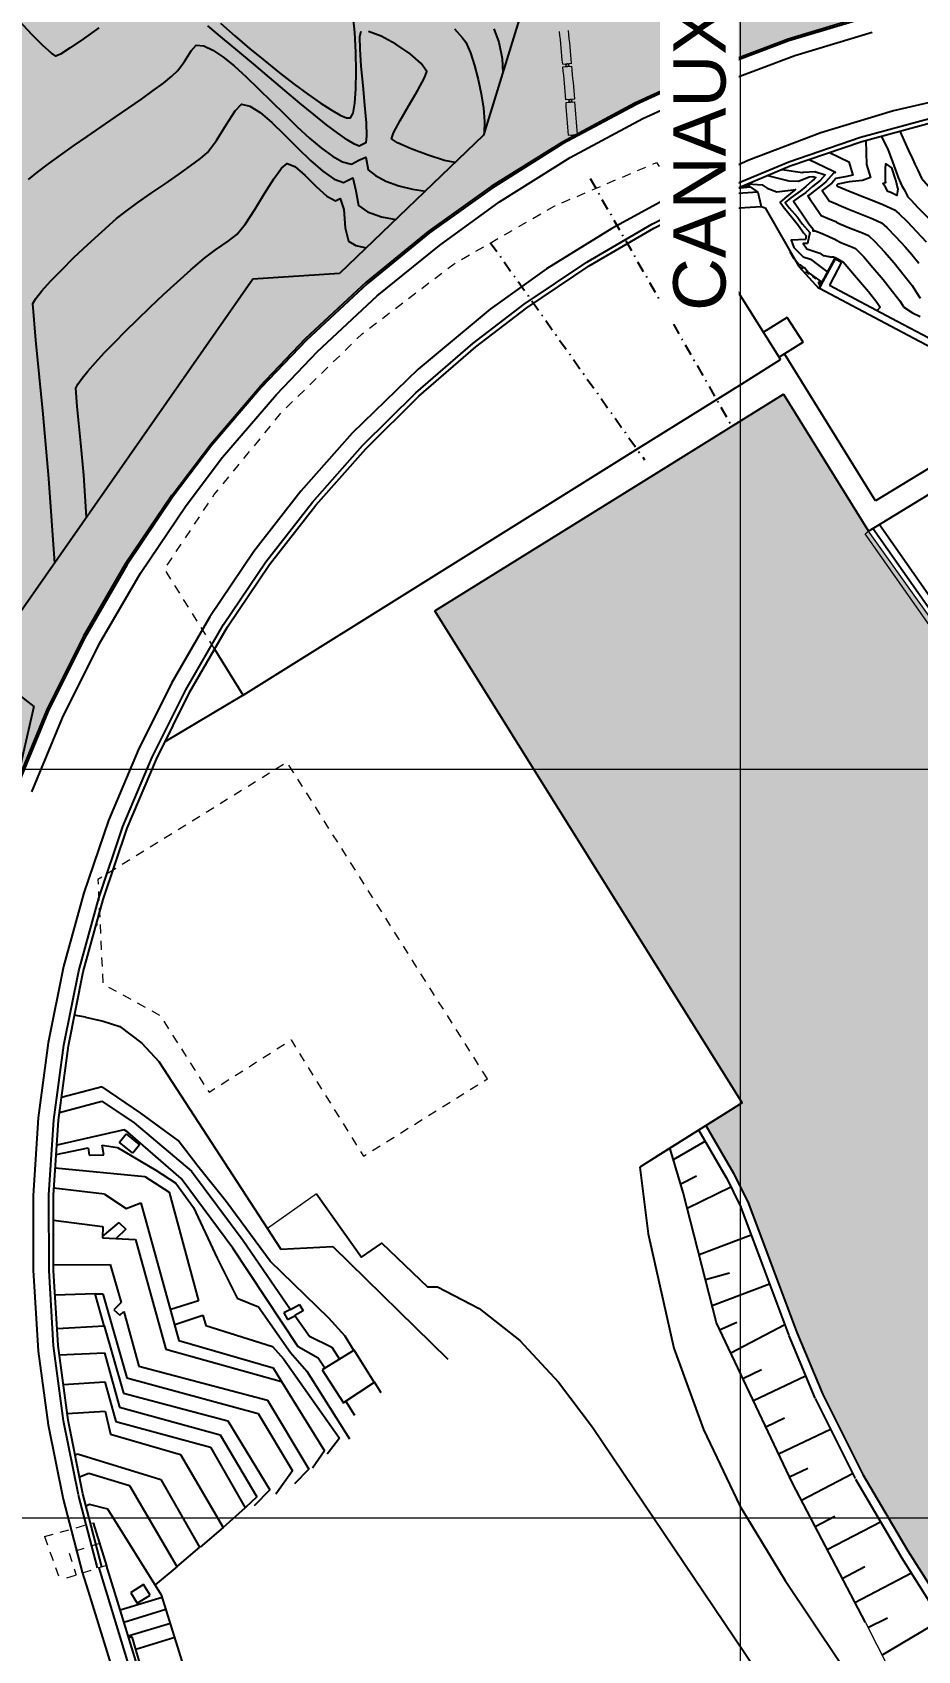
# Model space of a CAD drawing. Extents: x 61466 to 63015, y 108404 to 110397.
# Drawn here: x 62780.3 to 62839.5, y 108541.1 to 108649.2 of the extents above; entities that cross this region are included whole.
import ezdxf
from ezdxf import colors
from ezdxf.entities.mleader import LeaderData, LeaderLine
from ezdxf.math import Vec2, Vec3

# ---------------------------------------------------------------- set-up
doc = ezdxf.new("R2010")
doc.units = 0
doc.header["$LTSCALE"] = 1.000015
doc.header["$MEASUREMENT"] = 0
doc.linetypes.add('DOT', pattern=[0.55, 0.3, -0.25])
doc.linetypes.add('TRATTOPUNTO2', pattern=[0.5, 0.25, -0.125, 0, -0.125])
for name, color, linetype in [('assi', 6, 'TRATTOPUNTO2'), ('Bâti', 7, 'Continuous'), ('colore lago', 131, 'Continuous'), ('coordinate', 2, 'Continuous'), ('Couronnement', 7, 'Continuous'), ('curve livello 1m', 2, 'Continuous'), ('curve livello 5m', 7, 'Continuous'), ('LIN025CO', 7, 'Continuous'), ('LINCOLO-ROSSO-025', 10, 'Continuous'), ('pendenze', 2, 'Continuous'), ('Per+Mod Surf', 7, 'Continuous'), ('SCALE', 2, 'Continuous'), ('Strade', 7, 'Continuous'), ('TalusHautBas', 7, 'Continuous'), ('TRATTCOLO-32', 255, 'Continuous'), ('VOIRIE', 7, 'Continuous')]:
    doc.layers.add(name, color=color, linetype=linetype)
doc.layers.add('Colori bordi', color=5, linetype='Continuous', plot=False)
doc.layers.add('no_plot', color=5, linetype='Continuous', plot=False)
doc.layers.add('LINE035', color=1, linetype='Continuous', lineweight=35)
doc.styles.add('ARIAL', font='arial.ttf')

# ---------------------------------------------------------------- blocks, each defined once
blk = doc.blocks.new('INVISIBLE')
at = {"color": 0}
for p, q in [((-0.0375, 0), (0.0375, 0)), ((0, -0.0375), (0, 0.0375))]:
    blk.add_line(p, q, dxfattribs=at)
at = {"flags": 1}
for tag, p in [('POINTNUMBER', (0, 0)), ('COMMENT', (0, -1.25))]:
    blk.add_attdef(tag, p, '', height=1, dxfattribs=at)
blk = doc.blocks.new('barrageflott')
at = {"layer": 'TRATTCOLO-32'}
h = blk.add_hatch(color=256, dxfattribs=at)
h.paths.add_polyline_path([(0.29, 0.12, 0.002639), (0.13, 2.31), (-0.47, 2.26, -0.002639), (-0.31, 0.07)])
h.paths.add_polyline_path([(0.11, 2.5, 0.002639), (-0.08, 4.69), (-0.67, 4.64, -0.002639), (-0.48, 2.45)])
h.paths.add_polyline_path([(-0.09, 4.88, 0.002639), (-0.31, 7.07), (-0.9, 7.01, -0.002639), (-0.69, 4.82)])
h.paths.add_polyline_path([(-0.33, 7.26, 0.002639), (-0.57, 9.44), (-1.16, 9.38, -0.002639), (-0.92, 7.2)])
h.paths.add_polyline_path([(-0.59, 9.63, 0.002639), (-0.85, 11.82), (-1.45, 11.74, -0.002639), (-1.18, 9.56)])
h.paths.add_polyline_path([(-0.88, 12, 0.002639), (-1.17, 14.19), (-1.76, 14.1, -0.002639), (-1.47, 11.93)])
at = {"layer": 'LINCOLO-ROSSO-025', "lineweight": 0}
for p, q in [((-0.69, 4.82), (-0.09, 4.88)), ((-0.67, 4.64), (-0.08, 4.69)), ((-0.48, 2.45), (0.11, 2.5)), ((-0.47, 2.26), (0.13, 2.31)), ((-0.31, 0.07), (0.29, 0.12))]:
    blk.add_line(p, q, dxfattribs=at)
for centre in [(-0.38, 4.76), (-0.18, 2.38), (0, 0)]:
    blk.add_circle(centre, 0.095, dxfattribs=at)
for radius, start, end in [(207.74, 5.2868, 5.8917), (208.34, 5.2868, 5.8917), (207.74, 4.6296, 5.2345), (208.34, 4.6296, 5.2345), (207.74, 3.9725, 4.5773), (208.34, 3.9725, 4.5773)]:
    blk.add_arc((-207.55, -14.32), radius, start, end, dxfattribs=at)

msp = doc.modelspace()

# ---------------------------------------------------------------- hatches: boundary and pattern name
at = {"layer": 'colore lago', "linetype": 'Continuous', "lineweight": 0}
for points in [[(62823.098, 108712.426), (62823.692, 108711.854), (62824.211, 108710.804), (62823.37, 108710.571), (62827.768, 108704.942), (62841.061, 108708.628), (62841.764, 108707.729), (62836.243, 108697.972), (62840.642, 108692.343), (62841.442, 108693.757), (62841.442, 108692.195), (62842.487, 108690.222), (62842.982, 108689.288), (62843.392, 108688.514), (62843.655, 108688.018), (62843.975, 108687.414), (62844.757, 108686.877), (62845.652, 108686.309), (62846.428, 108685.857), (62846.943, 108685.61), (62847.646, 108685.523), (62848.413, 108685.436), (62848.935, 108685.254), (62849.708, 108684.935), (62850.5, 108684.575), (62850.969, 108684.318), (62851.947, 108683.305), (62853.322, 108681.875), (62854.115, 108681.066), (62854.823, 108680.351), (62855.34, 108679.833), (62855.561, 108679.62), (62856.098, 108679.384), (62856.706, 108678.92), (62857.535, 108678.212), (62858.15, 108677.629), (62858.509, 108677.243), (62858.884, 108676.364), (62859.223, 108675.296), (62859.579, 108674.527), (62860.022, 108674.247), (62860.524, 108673.942), (62861.121, 108673.231), (62861.763, 108672.326), (62862.367, 108671.601), (62862.863, 108671.28), (62863.351, 108671.01), (62863.81, 108670.755), (62864.373, 108670.388), (62865.159, 108669.855), (62866.024, 108669.253), (62866.828, 108668.678), (62867.744, 108667.996), (62868.796, 108667.19), (62869.668, 108666.501), (62870.574, 108665.758), (62871.455, 108665.021), (62872.228, 108664.359), (62872.81, 108663.844), (62873.119, 108663.547), (62873.68, 108662.665), (62874.168, 108661.941), (62874.819, 108661.7), (62876.542, 108661.081), (62874.849, 108652.749), (62874.609, 108651.566), (62869.261, 108652.495), (62863.756, 108653.04), (62858.193, 108653.236), (62852.65, 108653.069), (62847.099, 108652.547), (62841.619, 108651.637), (62836.195, 108650.359), (62830.876, 108648.764), (62825.687, 108646.797), (62820.621, 108644.487), (62815.733, 108641.873), (62811.013, 108638.914), (62806.809, 108635.919), (62802.653, 108632.528), (62798.578, 108628.752), (62795.53, 108625.55), (62792.243, 108621.72), (62789.658, 108618.302), (62786.55, 108613.699), (62783.753, 108608.883), (62781.281, 108603.924), (62779.157, 108598.79), (62777.364, 108593.52), (62775.923, 108588.148), (62774.828, 108582.699), (62774.099, 108577.206), (62773.742, 108571.827), (62773.733, 108566.27), (62774.08, 108560.708), (62774.822, 108555.214), (62775.907, 108549.757), (62776.774, 108546.543), (62775.534, 108543.897), (62771.471, 108542.34), (62770.737, 108542.931), (62769.881, 108543.399), (62769.16, 108543.605), (62768.397, 108543.397), (62767.454, 108542.895), (62766.48, 108542.367), (62765.625, 108542.081), (62765.129, 108542.167), (62764.204, 108542.374), (62761.92, 108542.969), (62758.989, 108543.785), (62755.805, 108544.685), (62752.764, 108545.533), (62750.259, 108546.195), (62749.515, 108546.361), (62748.651, 108546.545), (62748.14, 108546.666), (62747.525, 108546.963), (62746.769, 108547.335), (62745.628, 108547.824), (62744.247, 108548.386), (62742.732, 108548.989), (62741.189, 108549.599), (62739.721, 108550.183), (62738.435, 108550.711), (62737.436, 108551.147), (62736.779, 108551.475), (62735.74, 108552.131), (62732.8, 108553.829), (62729.641, 108555.846), (62727.666, 108557.145), (62727.666, 108746.101), (62759.548, 108763.679), (62762.174, 108761.512), (62766.058, 108758.6), (62770.75, 108755.721), (62775.77, 108752.427), (62780.625, 108748.821), (62784.649, 108746.672), (62791.078, 108741.712), (62792.191, 108741.192), (62793.304, 108740.673), (62792.406, 108740.344), (62791.026, 108739.839), (62795.864, 108734.582), (62808.817, 108739.327), (62809.589, 108738.487), (62804.873, 108728.317), (62809.71, 108723.06), (62811.198, 108726.268), (62812.277, 108725.772), (62812.557, 108725.5), (62813.179, 108725.007), (62813.957, 108724.44), (62814.819, 108723.834), (62815.694, 108723.224), (62816.511, 108722.646), (62817.199, 108722.136), (62817.686, 108721.728), (62818.127, 108721.189), (62818.712, 108720.467), (62819.259, 108719.84), (62819.895, 108719.121), (62820.227, 108718.731), (62820.528, 108718.087), (62820.826, 108717.245), (62821.425, 108715.335), (62821.73, 108714.455), (62822.044, 108713.747)], [(62975.581, 108426.777), (62972.563, 108437.007), (62972.159, 108444.651), (62973.022, 108452.699), (62971.274, 108459.606), (62964.726, 108468.431), (62958.063, 108473.862), (62955.276, 108478.063), (62951.179, 108483.362), (62944.971, 108489.509), (62942.828, 108489.283), (62941.256, 108490.987), (62941.518, 108495.246), (62932.519, 108507.641), (62923.949, 108519.444), (62921.068, 108518.757), (62913.169, 108525.16), (62912.424, 108528.288), (62899.063, 108544.28), (62899.187, 108544.381), (62898.973, 108544.63), (62894.248, 108550.14), (62888.989, 108555.669), (62879.9, 108564.908), (62873.641, 108571.355), (62866.263, 108578.993), (62859.634, 108586.051), (62850.425, 108596.383), (62847.28, 108600.43), (62836.245, 108615.912), (62830.549, 108625.049), (62830.097, 108624.768), (62825.256, 108621.762), (62819.938, 108618.46), (62807.248, 108610.581), (62813.286, 108600.92), (62827.781, 108577.726), (62825.357, 108576.2), (62827.221, 108573.013), (62828.208, 108570.997), (62829.848, 108566.645), (62831.445, 108562.376), (62833.184, 108558.228), (62835.862, 108552.888), (62838.858, 108547.807), (62842.822, 108541.54), (62845.343, 108537.481), (62846.651, 108535.375), (62851.47, 108527.74), (62855.067, 108522.066), (62856.583, 108522.33), (62859.665, 108520.483), (62862.875, 108517.103), (62862.914, 108508.375), (62870.198, 108497.745), (62875.993, 108490.271), (62885.568, 108478.106), (62896.673, 108462.331), (62896.556, 108461.981), (62904.818, 108449.843), (62914.53, 108436.011), (62924.555, 108418.536), (62932.466, 108403.974), (62983.134, 108403.974), (62981.291, 108410.285), (62977.169, 108421.578)]]:
    msp.add_hatch(color=256, dxfattribs=at).paths.add_polyline_path(points)

# ---------------------------------------------------------------- linework, layer by layer
at = {"layer": 'assi', "ltscale": 3}
for p, q in [((62817.625, 108639.455), (62827.036, 108623.019)), ((62810.954, 108635.19), (62821.261, 108620.675))]:
    msp.add_line(p, q, dxfattribs=at)
at = {"layer": 'Bâti', "linetype": 'Continuous'}
for p, q in [((62828.835, 108638.552), (62826.467, 108638.393)), ((62827.451, 108638.806), (62828.326, 108638.91)), ((62827.719, 108638.919), (62828.323, 108638.99)), ((62824.131, 108637.251), (62830.344, 108627.371)), ((62824.344, 108637.032), (62824.815, 108637.336)), ((62824.815, 108637.336), (62824.711, 108637.532)), ((62825.038, 108637.694), (62825.422, 108637.36)), ((62825.422, 108637.36), (62829.07, 108637.589)), ((62832.915, 108632.118), (62833.976, 108634.107)), ((62833.999, 108634.094), (62833.188, 108632.576)), ((62833.999, 108634.094), (62834.44, 108633.859)), ((62834.44, 108633.859), (62833.629, 108632.34)), ((62832.954, 108632.136), (62832.915, 108632.118)), ((62833.188, 108632.576), (62832.954, 108632.136)), ((62832.954, 108632.136), (62837.379, 108629.789)), ((62830.801, 108630.184), (62829.211, 108629.196)), ((62831.877, 108628.53), (62830.801, 108630.184)), ((62837.379, 108629.789), (62848.966, 108623.644)), ((62831.877, 108628.53), (62830.261, 108627.526)), ((62836.716, 108617.922), (62830.621, 108627.75)), ((62827.822, 108625.775), (62830.365, 108627.361)), ((62820.865, 108621.436), (62827.822, 108625.775)), ((62826.905, 108622.786), (62830.549, 108625.049)), ((62830.549, 108625.049), (62836.245, 108615.912)), ((62822.06, 108619.778), (62826.905, 108622.786)), ((62794.441, 108604.956), (62820.865, 108621.436)), ((62840.746, 108620.385), (62836.716, 108617.922)), ((62807.248, 108610.581), (62822.06, 108619.778)), ((62836.245, 108615.912), (62841.609, 108619.185)), ((62841.54, 108608.965), (62836.531, 108616.086)), ((62836.977, 108616.358), (62841.928, 108609.286)), ((62827.781, 108577.726), (62807.248, 108610.581)), ((62794.441, 108604.956), (62792.518, 108608.036)), ((62794.441, 108604.956), (62789.198, 108601.829)), ((62784.658, 108589.568), (62784.657, 108589.827)), ((62827.781, 108577.726), (62820.961, 108573.432)), ((62827.781, 108577.726), (62822.001, 108574.087)), ((62786.157, 108575.096), (62786.612, 108575.657)), ((62786.612, 108575.657), (62787.504, 108574.92)), ((62824.869, 108575.914), (62826.733, 108572.727)), ((62825.357, 108576.2), (62827.221, 108573.013)), ((62787.05, 108574.366), (62786.152, 108575.1)), ((62787.504, 108574.92), (62787.05, 108574.366)), ((62826.711, 108572.763), (62827.698, 108570.747)), ((62827.221, 108573.013), (62828.208, 108570.997)), ((62827.675, 108570.796), (62829.315, 108566.444)), ((62828.208, 108570.997), (62829.848, 108566.645)), ((62829.314, 108566.445), (62830.911, 108562.176)), ((62829.848, 108566.645), (62831.445, 108562.376)), ((62797.595, 108563.926), (62797.151, 108563.691)), ((62797.601, 108563.918), (62798.2, 108564.254)), ((62798.44, 108563.831), (62797.875, 108563.517)), ((62798.2, 108564.254), (62798.44, 108563.831)), ((62797.151, 108563.691), (62797.401, 108563.241)), ((62797.401, 108563.241), (62797.885, 108563.503)), ((62830.911, 108562.152), (62832.65, 108558.004)), ((62831.445, 108562.376), (62833.184, 108558.228)), ((62801.845, 108561.192), (62799.707, 108559.881)), ((62803.188, 108559.06), (62801.845, 108561.192)), ((62799.707, 108559.881), (62801.132, 108557.689)), ((62801.122, 108557.682), (62803.206, 108559.072)), ((62832.665, 108557.968), (62835.343, 108552.628)), ((62833.184, 108558.228), (62835.862, 108552.888)), ((62835.361, 108552.592), (62838.357, 108547.511)), ((62835.862, 108552.888), (62838.858, 108547.807)), ((62784.41, 108549.661), (62785.294, 108546.795)), ((62838.858, 108547.807), (62842.822, 108541.54)), ((62784.79, 108546.651), (62786.998, 108539.425)), ((62786.204, 108543.856), (62785.3, 108546.813)), ((62845.129, 108536.711), (62838.357, 108547.511)), ((62787.774, 108545.538), (62786.909, 108544.992)), ((62788.208, 108544.838), (62787.774, 108545.538)), ((62786.911, 108544.993), (62787.344, 108544.298)), ((62787.344, 108544.298), (62788.208, 108544.838)), ((62787.343, 108540.151), (62786.204, 108543.856)), ((62787.01, 108542.046), (62786.779, 108541.985)), ((62787.708, 108539.702), (62787.01, 108542.046))]:
    msp.add_line(p, q, dxfattribs=at)
at = {"layer": 'Bâti', "linetype": 'Continuous', "lineweight": 0}
for p, q in [((62836.011, 108615.72), (62836.245, 108615.912)), ((62841.02, 108608.599), (62836.011, 108615.72))]:
    msp.add_line(p, q, dxfattribs=at)
at = {"layer": 'Bâti', "color": 2}
for p, q in [((62783.881, 108583.452), (62783.136, 108583.57)), ((62783.881, 108583.452), (62785.062, 108583.179)), ((62785.062, 108583.179), (62786.18, 108582.813)), ((62786.18, 108582.813), (62787.667, 108581.694)), ((62787.667, 108581.694), (62788.797, 108580.47)), ((62788.797, 108580.47), (62796.945, 108567.953)), ((62782.146, 108577.069), (62784.974, 108577.84)), ((62785.014, 108578.787), (62782.281, 108578.077)), ((62784.974, 108577.84), (62787.152, 108576.388)), ((62787.58, 108577.022), (62785.014, 108578.787)), ((62790.081, 108575.195), (62787.58, 108577.022)), ((62786.474, 108575.927), (62781.966, 108574.894)), ((62786.731, 108575.77), (62786.474, 108575.927)), ((62790.289, 108572.668), (62786.731, 108575.77)), ((62787.152, 108576.388), (62790.982, 108573.148)), ((62781.925, 108574.278), (62784.069, 108574.715)), ((62784.069, 108574.715), (62784.144, 108574.222)), ((62785.107, 108574.257), (62785.001, 108574.887)), ((62785.001, 108574.887), (62786.033, 108574.732)), ((62786.033, 108574.732), (62788.588, 108573.232)), ((62791.405, 108573.494), (62790.081, 108575.195)), ((62784.144, 108574.222), (62785.107, 108574.257)), ((62793.302, 108571.123), (62791.405, 108573.494)), ((62781.865, 108573.379), (62787.851, 108572.796)), ((62787.851, 108572.796), (62789.487, 108571.752)), ((62788.588, 108573.232), (62789.921, 108572.355)), ((62793.748, 108568.019), (62790.289, 108572.668)), ((62790.982, 108573.148), (62794.438, 108568.515)), ((62785.157, 108571.621), (62781.774, 108572.012)), ((62785.157, 108571.621), (62786.612, 108570.662)), ((62789.487, 108571.752), (62791.45, 108564.502)), ((62789.921, 108572.355), (62791.108, 108570.721)), ((62786.612, 108570.662), (62787.587, 108571.032)), ((62787.587, 108571.032), (62790.138, 108561.846)), ((62791.108, 108570.721), (62792.703, 108567.338)), ((62796.231, 108567.141), (62793.302, 108571.123)), ((62781.747, 108569.888), (62785.021, 108569.462)), ((62785.021, 108569.462), (62785.039, 108569.47)), ((62785.039, 108569.47), (62785.03, 108568.699)), ((62785.031, 108568.781), (62786.132, 108569.727)), ((62786.578, 108569.278), (62785.937, 108568.653)), ((62786.129, 108569.73), (62786.578, 108569.278)), ((62785.03, 108568.699), (62787.24, 108568.588)), ((62787.24, 108568.588), (62789.251, 108561.275)), ((62794.438, 108568.515), (62797.601, 108563.918)), ((62796.945, 108567.953), (62800.428, 108568.122)), ((62800.428, 108568.122), (62808.121, 108560.597)), ((62792.703, 108567.338), (62794.022, 108564.671)), ((62798.105, 108561.412), (62793.748, 108568.019)), ((62800.165, 108563.334), (62796.231, 108567.141)), ((62781.754, 108566.896), (62785.544, 108566.922)), ((62785.544, 108566.922), (62786.27, 108564.39)), ((62784.541, 108564.959), (62781.855, 108564.866)), ((62784.541, 108564.96), (62785.041, 108564.955)), ((62785.128, 108562.818), (62784.541, 108564.959)), ((62785.041, 108564.955), (62786.646, 108559.362)), ((62786.27, 108564.39), (62785.793, 108563.889)), ((62785.793, 108563.889), (62786.182, 108563.535)), ((62786.182, 108563.535), (62786.443, 108563.789)), ((62786.443, 108563.789), (62787.464, 108560.141)), ((62791.45, 108564.502), (62789.603, 108563.905)), ((62794.022, 108564.671), (62795.452, 108564.104)), ((62795.452, 108564.104), (62797.597, 108561.034)), ((62781.989, 108562.649), (62785.128, 108562.818)), ((62785.136, 108562.829), (62786.433, 108558.336)), ((62789.863, 108562.916), (62791.724, 108563.543)), ((62791.724, 108563.543), (62791.939, 108562.844)), ((62791.939, 108562.844), (62796.402, 108561.442)), ((62797.875, 108563.517), (62798.858, 108562.133)), ((62801.241, 108562.142), (62800.165, 108563.334)), ((62790.138, 108561.846), (62796.429, 108560.016)), ((62798.858, 108562.133), (62800.349, 108561.407)), ((62801.821, 108561.177), (62801.241, 108562.142)), ((62782.14, 108560.898), (62785.168, 108561.028)), ((62785.168, 108561.028), (62786.17, 108557.4)), ((62789.251, 108561.275), (62796.99, 108559.108)), ((62796.402, 108561.442), (62797.13, 108560.628)), ((62797.13, 108560.621), (62800.866, 108555.317)), ((62797.597, 108561.034), (62798.692, 108559.803)), ((62799.451, 108560.671), (62798.105, 108561.412)), ((62799.893, 108559.995), (62799.451, 108560.671)), ((62800.349, 108561.407), (62800.868, 108560.593)), ((62787.464, 108560.141), (62796.048, 108557.861)), ((62796.429, 108560.016), (62796.994, 108559.111)), ((62798.692, 108559.803), (62801.54, 108555.276)), ((62782.406, 108558.902), (62785.175, 108559.075)), ((62785.175, 108559.075), (62785.911, 108556.443)), ((62786.646, 108559.362), (62795.433, 108556.975)), ((62796.99, 108559.108), (62799.878, 108554.471)), ((62803.651, 108558.355), (62803.206, 108559.072)), ((62786.17, 108557.4), (62792.883, 108555.542)), ((62786.433, 108558.336), (62793.408, 108556.474)), ((62796.048, 108557.861), (62798.828, 108553.257)), ((62801.904, 108556.832), (62801.288, 108557.792)), ((62782.665, 108556.959), (62785.211, 108557.126)), ((62785.211, 108557.126), (62785.561, 108555.599)), ((62785.911, 108556.443), (62792.238, 108554.712)), ((62793.408, 108556.474), (62796.218, 108551.865)), ((62795.433, 108556.975), (62797.728, 108553.137)), ((62785.561, 108555.599), (62790.24, 108554.23)), ((62792.883, 108555.542), (62795.348, 108551.413)), ((62800.866, 108555.317), (62800.056, 108554.251)), ((62783.19, 108554.201), (62783.362, 108554.276)), ((62783.362, 108554.276), (62788.932, 108552.561)), ((62790.24, 108554.23), (62793.087, 108549.362)), ((62792.238, 108554.712), (62794.572, 108550.678)), ((62799.875, 108554.476), (62799.057, 108553.315)), ((62783.486, 108552.733), (62784.113, 108552.989)), ((62784.113, 108552.989), (62786.83, 108552.168)), ((62797.728, 108553.137), (62796.613, 108551.588)), ((62798.828, 108553.257), (62797.866, 108552.271)), ((62786.83, 108552.168), (62790.002, 108546.741)), ((62788.932, 108552.561), (62791.519, 108548.048)), ((62796.218, 108551.865), (62795.174, 108550.809)), ((62784.165, 108550.892), (62783.924, 108550.789)), ((62785.388, 108550.579), (62784.165, 108550.892)), ((62795.348, 108551.413), (62794.577, 108550.689)), ((62788.967, 108544.845), (62785.388, 108550.579)), ((62794.572, 108550.678), (62793.087, 108549.362)), ((62793.087, 108549.362), (62791.558, 108548.037)), ((62791.519, 108548.048), (62790.002, 108546.741)), ((62790.005, 108546.735), (62788.543, 108545.524))]:
    msp.add_line(p, q, dxfattribs=at)
at = {"layer": 'Colori bordi', "linetype": 'Continuous', "lineweight": 0, "flags": 128}
for points in [[(62836.195, 108650.359), (62830.876, 108648.764), (62825.687, 108646.797), (62820.621, 108644.487), (62815.733, 108641.873), (62811.013, 108638.914), (62806.809, 108635.919), (62802.653, 108632.528), (62798.578, 108628.752), (62795.53, 108625.55), (62792.243, 108621.72), (62789.658, 108618.302), (62786.55, 108613.699), (62783.753, 108608.883), (62781.281, 108603.924), (62779.157, 108598.79)], [(62847.28, 108600.43), (62836.245, 108615.912), (62830.549, 108625.049), (62830.097, 108624.768), (62825.256, 108621.762), (62819.938, 108618.46), (62807.248, 108610.581), (62813.286, 108600.92), (62827.781, 108577.726), (62825.357, 108576.2), (62827.221, 108573.013), (62828.208, 108570.997), (62829.848, 108566.645), (62831.445, 108562.376), (62833.184, 108558.228), (62835.862, 108552.888), (62838.858, 108547.807), (62842.822, 108541.54)]]:
    msp.add_lwpolyline(points, dxfattribs=at)
at = {"layer": 'coordinate', "linetype": 'Continuous', "lineweight": 0}
for p, q in [((62827.666, 108677.753), (62827.666, 108626.056)), ((62827.666, 108626.056), (62827.666, 108403.974)), ((62727.666, 108600), (62875.41, 108600)), ((62727.666, 108550), (62922.305, 108550))]:
    msp.add_line(p, q, dxfattribs=at)
at = {"layer": 'Couronnement', "linetype": 'Continuous'}
for p, q in [((62836.195, 108650.359), (62830.876, 108648.764)), ((62836.221, 108650.242), (62830.911, 108648.649)), ((62831.305, 108647.68), (62836.483, 108649.228)), ((62830.876, 108648.764), (62825.687, 108646.797)), ((62830.919, 108648.652), (62825.73, 108646.685)), ((62826.101, 108645.708), (62831.305, 108647.68)), ((62825.687, 108646.797), (62820.621, 108644.487)), ((62825.73, 108646.685), (62820.671, 108644.378)), ((62821.161, 108643.455), (62826.101, 108645.708)), ((62842.876, 108645.122), (62837.918, 108643.974)), ((62820.621, 108644.487), (62815.733, 108641.873)), ((62820.678, 108644.381), (62815.787, 108641.766)), ((62837.918, 108643.974), (62833.05, 108642.503)), ((62816.291, 108640.851), (62821.161, 108643.455)), ((62835.699, 108642.218), (62840.552, 108643.525)), ((62835.786, 108641.931), (62840.62, 108643.233)), ((62815.733, 108641.873), (62811.013, 108638.914)), ((62815.787, 108641.766), (62811.077, 108638.813)), ((62833.05, 108642.503), (62828.232, 108640.675)), ((62830.902, 108640.58), (62835.699, 108642.218)), ((62831.009, 108640.299), (62835.786, 108641.931)), ((62811.568, 108637.895), (62816.291, 108640.851)), ((62828.232, 108640.675), (62823.534, 108638.544)), ((62826.247, 108638.626), (62830.902, 108640.58)), ((62826.371, 108638.353), (62831.009, 108640.299)), ((62811.013, 108638.914), (62806.809, 108635.919)), ((62811.083, 108638.816), (62806.879, 108635.821)), ((62823.534, 108638.544), (62819.068, 108636.122)), ((62821.751, 108636.402), (62826.247, 108638.626)), ((62821.893, 108636.138), (62826.371, 108638.353)), ((62807.556, 108634.988), (62811.568, 108637.895)), ((62817.404, 108633.878), (62821.751, 108636.402)), ((62806.809, 108635.919), (62802.653, 108632.528)), ((62806.885, 108635.826), (62802.727, 108632.433)), ((62819.068, 108636.122), (62814.718, 108633.426)), ((62817.563, 108633.623), (62821.893, 108636.138)), ((62803.387, 108631.617), (62807.556, 108634.988)), ((62814.718, 108633.426), (62810.95, 108630.727)), ((62813.214, 108631.062), (62817.404, 108633.878)), ((62813.389, 108630.818), (62817.563, 108633.623)), ((62802.653, 108632.528), (62798.578, 108628.752)), ((62802.727, 108632.433), (62798.659, 108628.664)), ((62799.397, 108627.91), (62803.387, 108631.617)), ((62809.793, 108628.443), (62813.214, 108631.062)), ((62809.982, 108628.21), (62813.389, 108630.818)), ((62810.95, 108630.727), (62806.123, 108626.726)), ((62798.578, 108628.752), (62795.53, 108625.55)), ((62798.665, 108628.669), (62795.617, 108625.467)), ((62796.653, 108625.02), (62799.397, 108627.91)), ((62805.972, 108625.134), (62809.793, 108628.443)), ((62806.175, 108624.914), (62809.982, 108628.21)), ((62806.123, 108626.726), (62801.707, 108622.439)), ((62795.621, 108625.472), (62792.334, 108621.642)), ((62793.049, 108620.836), (62796.653, 108625.02)), ((62802.404, 108621.618), (62805.972, 108625.134)), ((62802.622, 108621.412), (62806.175, 108624.914)), ((62801.707, 108622.439), (62798.288, 108618.564)), ((62792.334, 108621.642), (62789.754, 108618.23)), ((62799.06, 108617.829), (62802.404, 108621.618)), ((62799.291, 108617.637), (62802.622, 108621.412)), ((62790.623, 108617.615), (62793.049, 108620.836)), ((62789.658, 108618.302), (62786.55, 108613.699)), ((62789.757, 108618.235), (62786.649, 108613.632)), ((62798.288, 108618.564), (62795.133, 108614.538)), ((62795.95, 108613.86), (62799.06, 108617.829)), ((62787.57, 108613.095), (62790.623, 108617.615)), ((62796.193, 108613.683), (62799.291, 108617.637)), ((62786.55, 108613.699), (62783.753, 108608.883)), ((62786.654, 108613.639), (62783.857, 108608.822)), ((62795.133, 108614.538), (62792.199, 108610.187)), ((62793.121, 108609.67), (62795.95, 108613.86)), ((62793.375, 108609.511), (62796.193, 108613.683)), ((62784.834, 108608.392), (62787.57, 108613.095)), ((62792.199, 108610.187), (62789.636, 108605.74)), ((62790.596, 108605.307), (62793.121, 108609.67)), ((62790.86, 108605.165), (62793.375, 108609.511)), ((62783.753, 108608.883), (62781.281, 108603.924)), ((62783.857, 108608.822), (62781.388, 108603.871)), ((62782.356, 108603.437), (62784.834, 108608.392)), ((62789.636, 108605.74), (62787.401, 108601.267)), ((62788.354, 108600.806), (62790.596, 108605.307)), ((62788.626, 108600.681), (62790.86, 108605.165)), ((62781.281, 108603.924), (62779.157, 108598.79)), ((62781.392, 108603.878), (62779.268, 108598.744)), ((62780.305, 108598.497), (62782.356, 108603.437)), ((62787.401, 108601.267), (62785.423, 108596.587)), ((62786.397, 108596.171), (62788.354, 108600.806)), ((62786.677, 108596.064), (62788.626, 108600.681)), ((62785.423, 108596.587), (62783.77, 108591.745)), ((62784.778, 108591.4), (62786.397, 108596.171)), ((62785.065, 108591.312), (62786.677, 108596.064)), ((62783.77, 108591.745), (62782.418, 108586.825)), ((62783.445, 108586.547), (62784.778, 108591.4)), ((62783.737, 108586.478), (62785.065, 108591.312)), ((62782.418, 108586.825), (62781.396, 108581.725)), ((62782.448, 108581.579), (62783.445, 108586.547)), ((62782.744, 108581.529), (62783.737, 108586.478)), ((62781.396, 108581.725), (62780.717, 108576.721)), ((62781.779, 108576.587), (62782.448, 108581.579)), ((62782.077, 108576.557), (62782.744, 108581.529)), ((62780.717, 108576.721), (62780.392, 108571.528)), ((62781.443, 108571.565), (62781.779, 108576.587)), ((62781.743, 108571.555), (62782.077, 108576.557)), ((62780.392, 108571.528), (62780.396, 108566.545)), ((62781.455, 108566.503), (62781.443, 108571.565)), ((62781.755, 108566.512), (62781.743, 108571.555)), ((62780.396, 108566.545), (62780.721, 108561.134)), ((62781.759, 108561.48), (62781.455, 108566.503)), ((62782.058, 108561.509), (62781.755, 108566.512)), ((62780.721, 108561.134), (62781.389, 108556.207)), ((62782.426, 108556.477), (62781.759, 108561.48)), ((62782.723, 108556.52), (62782.058, 108561.509)), ((62781.389, 108556.207), (62782.388, 108551.247)), ((62783.422, 108551.535), (62782.426, 108556.477)), ((62783.715, 108551.594), (62782.723, 108556.52)), ((62782.388, 108551.247), (62783.672, 108546.381)), ((62784.686, 108546.657), (62783.425, 108551.519)), ((62784.976, 108546.732), (62783.715, 108551.594))]:
    msp.add_line(p, q, dxfattribs=at)
at = {"layer": 'Couronnement', "linetype": 'Continuous', "lineweight": 0}
for p, q in [((62795.531, 108625.55), (62792.243, 108621.72)), ((62792.239, 108621.714), (62789.658, 108618.302))]:
    msp.add_line(p, q, dxfattribs=at)
at = {"layer": 'curve livello 5m', "color": 2, "flags": 128}
for points in [[(62780.083, 108639.392), (62780.69, 108639.887), (62781.409, 108640.434), (62782.218, 108641.021), (62783.093, 108641.637), (62784.01, 108642.272), (62784.947, 108642.913), (62785.879, 108643.55), (62786.783, 108644.172), (62787.637, 108644.767), (62788.416, 108645.325), (62789.097, 108645.834), (62789.656, 108646.283), (62790.071, 108646.661), (62790.505, 108647.264), (62790.959, 108647.995), (62791.28, 108648.367), (62791.791, 108648.314), (62792.396, 108648.041), (62793.08, 108647.583), (62793.83, 108646.974), (62794.63, 108646.251), (62795.465, 108645.449), (62796.321, 108644.603), (62797.184, 108643.748), (62798.038, 108642.919), (62798.869, 108642.153), (62799.662, 108641.483), (62800.402, 108640.947), (62801.075, 108640.577), (62801.666, 108640.412), (62802.17, 108640.672), (62802.631, 108640.891), (62802.796, 108640.042), (62803.268, 108639.658), (62803.979, 108639.289), (62804.836, 108638.971), (62805.747, 108638.736), (62806.622, 108638.62)], [(62838.327, 108642.615), (62838.996, 108641.135), (62839.102, 108640.927), (62839.338, 108640.419), (62839.51, 108640.066), (62839.782, 108639.485), (62840.217, 108638.973), (62840.823, 108638.365), (62841.442, 108637.748), (62841.915, 108637.204), (62841.915, 108637.204), (62842.367, 108636.376), (62844.94, 108633.771), (62847.049, 108631.635)], [(62830.448, 108640.063), (62831.829, 108639.866), (62831.875, 108639.885), (62832.639, 108639.927), (62833.343, 108639.697), (62833.004, 108639.318), (62832.501, 108638.932), (62832.04, 108638.532), (62831.555, 108638.194), (62831.215, 108637.947), (62831.215, 108637.947), (62831.798, 108637.09), (62832.245, 108636.434), (62832.548, 108636.084), (62832.523, 108635.958), (62832.617, 108635.961), (62832.645, 108635.962), (62832.656, 108635.962), (62832.662, 108635.962), (62832.664, 108635.963), (62832.665, 108635.964), (62833.13, 108635.788), (62834.035, 108635.375), (62834.035, 108635.375), (62834.053, 108635.366), (62834.38, 108635.189), (62835.165, 108634.874), (62835.37, 108634.782), (62835.923, 108634.22), (62836.536, 108633.516), (62837.217, 108632.702), (62837.853, 108631.913), (62838.331, 108631.289), (62838.331, 108631.289), (62838.604, 108630.864), (62839.181, 108630.489), (62839.69, 108630.23)]]:
    msp.add_lwpolyline(points, dxfattribs=at)
at = {"layer": 'LIN025CO', "linetype": 'Continuous', "lineweight": 0}
for p, q in [((62799.339, 108571.651), (62796.056, 108569.319)), ((62836.026, 108543.014), (62837.544, 108540.026))]:
    msp.add_line(p, q, dxfattribs=at)
at = {"layer": 'LIN025CO', "linetype": 'DOT', "lineweight": 0, "ltscale": 2}
for p, q in [((62781.139, 108548.758), (62782.201, 108545.824)), ((62781.144, 108548.744), (62784.41, 108549.661)), ((62784.834, 108548.288), (62782.808, 108547.652)), ((62782.808, 108547.652), (62783.265, 108546.169)), ((62785.285, 108546.824), (62782.201, 108545.824))]:
    msp.add_line(p, q, dxfattribs=at)
at = {"layer": 'LIN025CO', "linetype": 'DOT', "lineweight": 0, "ltscale": 2, "flags": 128}
msp.add_lwpolyline([(62792.518, 108608.036), (62789.178, 108613.387), (62792.498, 108618.343), (62797.048, 108623.886), (62802.379, 108629.082), (62808.53, 108633.759), (62815.258, 108637.63), (62822.071, 108640.526), (62824.131, 108637.251)], dxfattribs=at)
msp.add_lwpolyline([(62810.761, 108579.323), (62797.373, 108600.461), (62784.724, 108592.63), (62785.05, 108585.662), (62788.876, 108583.561), (62792.147, 108578.427), (62797.63, 108581.922), (62802.469, 108574.156), (62810.761, 108579.323)], close=True, dxfattribs=at)
at = {"layer": 'no_plot', "flags": 128}
for points in [[(62792.917, 108649.839), (62793.868, 108648.998), (62794.86, 108648.15), (62795.869, 108647.315), (62796.871, 108646.514), (62797.84, 108645.765), (62798.753, 108645.089), (62799.585, 108644.506), (62800.311, 108644.036), (62800.906, 108643.699), (62801.347, 108643.515), (62801.609, 108643.503), (62801.786, 108643.816), (62801.906, 108644.492), (62801.973, 108645.45), (62801.99, 108646.61), (62801.96, 108647.888), (62801.887, 108649.204), (62801.773, 108650.477)], [(62784.776, 108649.513), (62783.761, 108648.787), (62782.876, 108648.179), (62782.223, 108647.765), (62781.903, 108647.619), (62781.903, 108647.619), (62781.607, 108647.82), (62781.048, 108648.337), (62780.311, 108649.081), (62779.479, 108649.961)], [(62802.294, 108649.28), (62802.21, 108648.915), (62802.225, 108648.091), (62802.307, 108646.957), (62802.426, 108645.662), (62802.549, 108644.354), (62802.645, 108643.183), (62802.682, 108642.297), (62802.628, 108641.846), (62802.628, 108641.846), (62802.193, 108641.629), (62801.875, 108641.745), (62801.392, 108642.036), (62800.764, 108642.479), (62800.012, 108643.051), (62799.158, 108643.732), (62798.222, 108644.498), (62797.225, 108645.327), (62796.188, 108646.198), (62795.133, 108647.089), (62794.079, 108647.976), (62793.048, 108648.839), (62792.061, 108649.654)], [(62808.6, 108640.516), (62807.881, 108640.67), (62806.809, 108641.012), (62805.671, 108641.435), (62804.753, 108641.833), (62804.341, 108642.099), (62804.341, 108642.099), (62804.482, 108642.517), (62804.921, 108643.331), (62805.512, 108644.344), (62806.105, 108645.36), (62806.552, 108646.18), (62806.702, 108646.608), (62806.702, 108646.608), (62806.332, 108647.147), (62805.587, 108647.787), (62804.639, 108648.424), (62803.66, 108648.955), (62802.821, 108649.274)], [(62808.564, 108649.447), (62809.072, 108648.882), (62809.318, 108648.563), (62809.624, 108647.86), (62809.905, 108647.014), (62810.15, 108646.077), (62810.347, 108645.103), (62810.488, 108644.145), (62810.559, 108643.256), (62810.552, 108642.489)], [(62811.199, 108649.459), (62811.524, 108648.563), (62811.745, 108647.477), (62811.795, 108646.525)], [(62781.83, 108613.776), (62781.65, 108616.6), (62781.445, 108619.422), (62781.445, 108619.422), (62781.049, 108623.721), (62780.57, 108628.667), (62780.366, 108631.117), (62780.366, 108631.117), (62780.564, 108631.444), (62780.971, 108631.946), (62781.555, 108632.59), (62782.283, 108633.343), (62783.121, 108634.171), (62784.037, 108635.041), (62784.999, 108635.921), (62785.973, 108636.776), (62785.973, 108636.776), (62786.608, 108637.281), (62787.4, 108637.858), (62788.288, 108638.477), (62789.212, 108639.109), (62790.11, 108639.726), (62790.921, 108640.298), (62791.585, 108640.796), (62792.04, 108641.191), (62792.04, 108641.191), (62792.639, 108641.987), (62793.301, 108643.048), (62793.904, 108643.987), (62794.324, 108644.415), (62794.873, 108644.297), (62795.558, 108643.86), (62796.344, 108643.192), (62797.195, 108642.378), (62798.073, 108641.507), (62798.943, 108640.666), (62799.768, 108639.942), (62800.513, 108639.423), (62801.14, 108639.194), (62801.773, 108639.509), (62801.96, 108638.643), (62802.133, 108637.656), (62802.741, 108637.241), (62803.67, 108636.895), (62804.643, 108636.723)], [(62836.066, 108642.006), (62836.098, 108640.4), (62836.369, 108639.516), (62835.832, 108639.326), (62834.935, 108639.245), (62834.195, 108639.076), (62834.17, 108639.048), (62834.114, 108639.004), (62834.155, 108638.944), (62834.203, 108638.923), (62834.203, 108638.923), (62834.214, 108638.917), (62834.744, 108638.696), (62835.578, 108638.368), (62836.477, 108638.016), (62837.2, 108637.722), (62837.978, 108637.371), (62838.295, 108637.093), (62838.816, 108636.577), (62839.445, 108635.923), (62840.082, 108635.232)], [(62837.088, 108642.282), (62837.52, 108641.412), (62837.838, 108640.571), (62838.2, 108639.581), (62838.223, 108639.535), (62838.476, 108638.976), (62838.626, 108638.733), (62838.831, 108638.312), (62838.853, 108638.265), (62839.085, 108638.011), (62839.544, 108637.526), (62840.209, 108636.849), (62840.985, 108636.066), (62841.468, 108635.569), (62841.614, 108635.392), (62842.098, 108634.643), (62842.638, 108633.76), (62842.993, 108633.242), (62843.019, 108633.227), (62843.644, 108632.672), (62844.347, 108631.948), (62845.027, 108631.249)], [(62832.276, 108640.732), (62833.852, 108639.978), (62833.992, 108639.911), (62834.012, 108639.846), (62833.931, 108639.83), (62833.393, 108639.228), (62833.007, 108638.93), (62832.536, 108638.572), (62832.409, 108638.461), (62832.181, 108638.3), (62832.342, 108638.063), (62832.554, 108637.751), (62833.067, 108636.997), (62833.506, 108636.805), (62834.091, 108636.558), (62834.103, 108636.551), (62834.325, 108636.431), (62835.019, 108636.152), (62835.844, 108635.824), (62836.239, 108635.645), (62836.666, 108635.241), (62837.309, 108634.557), (62837.95, 108633.815), (62838.633, 108632.985), (62839.152, 108632.315), (62839.456, 108631.835), (62839.701, 108631.458)], [(62833.627, 108641.193), (62834.917, 108640.576), (62835.19, 108639.681), (62834.686, 108639.561), (62834.063, 108639.453), (62833.781, 108639.138), (62833.147, 108638.652), (62833.611, 108637.97), (62834.147, 108637.74), (62834.153, 108637.737), (62834.269, 108637.674), (62834.862, 108637.431), (62835.756, 108637.081), (62836.522, 108636.773), (62837.109, 108636.508), (62837.465, 108636.185), (62838.053, 108635.587), (62838.696, 108634.894), (62839.14, 108634.38), (62839.613, 108633.805)], [(62783.965, 108616.829), (62783.876, 108618.234), (62783.774, 108619.637), (62783.774, 108619.637), (62783.577, 108621.775), (62783.338, 108624.235), (62783.237, 108625.453), (62783.237, 108625.453), (62783.383, 108625.729), (62783.659, 108626.113), (62784.052, 108626.595), (62784.552, 108627.163), (62785.145, 108627.804), (62785.82, 108628.507), (62786.566, 108629.26), (62787.371, 108630.051), (62788.223, 108630.868), (62789.11, 108631.7), (62790.02, 108632.534), (62790.942, 108633.358), (62791.863, 108634.161), (62791.863, 108634.161), (62792.575, 108634.688), (62793.426, 108635.273), (62794.008, 108635.722), (62794.008, 108635.722), (62794.577, 108636.431), (62795.214, 108637.397), (62795.864, 108638.453), (62796.476, 108639.428), (62796.995, 108640.154), (62797.368, 108640.462), (62797.886, 108640.25), (62798.57, 108639.653), (62799.32, 108638.914), (62800.035, 108638.274), (62800.614, 108637.977), (62800.915, 108638.126), (62801.156, 108637.396), (62801.248, 108636.167), (62801.471, 108635.271), (62801.97, 108634.984), (62802.665, 108634.827)], [(62829.495, 108639.664), (62830.918, 108639.31), (62831.563, 108639.284), (62832.28, 108639.576), (62832.507, 108639.589), (62832.716, 108639.521), (62832.616, 108639.408), (62832.466, 108639.293), (62832.051, 108638.933), (62831.671, 108638.604), (62831.044, 108638.159), (62830.671, 108637.852), (62830.933, 108637.501), (62831.484, 108636.877), (62831.808, 108636.441), (62832.311, 108635.86), (62832.166, 108635.122), (62831.859, 108635.112), (62832.117, 108634.752), (62832.989, 108634.468), (62833.171, 108634.332), (62833.184, 108634.329), (62833.221, 108634.323), (62833.246, 108634.318), (62833.568, 108634.254), (62833.571, 108634.253), (62833.575, 108634.253), (62833.6, 108634.248), (62833.763, 108634.215), (62833.773, 108634.216), (62833.843, 108634.218), (62833.876, 108634.219), (62833.887, 108634.232), (62833.98, 108634.192), (62834.002, 108634.18), (62834.436, 108633.946), (62834.487, 108633.925), (62834.501, 108633.919), (62834.537, 108633.882), (62835.446, 108632.849), (62836.238, 108631.909), (62836.799, 108631.202), (62837.011, 108630.871), (62837.011, 108630.871), (62836.825, 108630.647)], [(62828.182, 108639.113), (62829.127, 108639.029), (62829.461, 108638.812), (62830.106, 108638.561), (62830.637, 108638.628), (62831.23, 108638.712), (62831.297, 108638.702), (62831.365, 108638.73), (62831.302, 108638.675), (62831.276, 108638.657), (62830.635, 108638.15), (62830.34, 108637.887), (62830.542, 108637.589), (62830.997, 108637.008), (62831.203, 108636.774), (62831.548, 108636.311), (62831.899, 108635.838), (62832.075, 108635.637), (62832.024, 108635.38), (62831.066, 108635.35), (62831.245, 108634.85), (62831.872, 108634.223), (62832.352, 108634.066), (62832.914, 108633.642), (62833.448, 108633.248), (62833.448, 108633.248), (62833.509, 108633.236)], [(62833.129, 108632.529), (62832.448, 108633.022), (62832.205, 108633.201), (62832.162, 108633.249), (62832.042, 108633.384), (62831.971, 108633.464), (62831.945, 108633.493), (62831.715, 108633.664), (62831.627, 108633.693), (62831.266, 108634.087), (62831.003, 108634.566)], [(62833.009, 108632.298), (62832.9, 108632.512), (62833.061, 108632.399)]]:
    msp.add_lwpolyline(points, dxfattribs=at)
msp.add_lwpolyline([(62838.195, 108638.757), (62838.137, 108638.331), (62837.734, 108638.513), (62837.533, 108638.594), (62837.369, 108638.876), (62837.289, 108639.015), (62837.249, 108639.084), (62837.209, 108639.153), (62837.403, 108639.192), (62837.382, 108639.261), (62837.38, 108639.36), (62837.38, 108640.098), (62837.388, 108640.436), (62837.388, 108640.436), (62837.776, 108640.168), (62838.029, 108639.41), (62838.027, 108639.406), (62838.03, 108639.403), (62838.032, 108639.395), (62838.182, 108638.817)], close=True, dxfattribs=at)
at = {"layer": 'pendenze', "linetype": 'Continuous'}
for p, q in [((62823.201, 108573.93), (62825.308, 108575.162)), ((62823.685, 108572.306), (62824.737, 108572.846)), ((62824.121, 108570.69), (62827.029, 108572.114)), ((62824.91, 108567.588), (62828.389, 108568.9)), ((62825.334, 108565.923), (62826.941, 108566.359)), ((62825.777, 108564.181), (62829.623, 108565.62)), ((62826.287, 108562.569), (62827.432, 108563.065)), ((62827.028, 108561.011), (62830.633, 108562.92)), ((62827.833, 108559.318), (62829.091, 108559.916)), ((62828.542, 108557.827), (62832.029, 108559.486)), ((62829.373, 108556.081), (62830.614, 108556.671)), ((62830.229, 108554.281), (62833.689, 108555.926)), ((62830.964, 108552.736), (62832.181, 108553.315)), ((62831.762, 108551.171), (62835.178, 108552.957)), ((62832.673, 108549.428), (62833.978, 108550.11)), ((62833.482, 108547.882), (62837.041, 108549.743)), ((62834.488, 108545.956), (62836, 108546.746)), ((62835.332, 108544.342), (62839.111, 108546.317)), ((62836.193, 108542.685), (62837.509, 108543.326)), ((62837.137, 108540.828), (62841.08, 108543.168))]:
    msp.add_line(p, q, dxfattribs=at)
at = {"layer": 'Per+Mod Surf', "linetype": 'Continuous'}
for p, q in [((62813.159, 108650.953), (62810.507, 108642.344)), ((62810.507, 108642.344), (62800.87, 108633.107)), ((62828.326, 108638.91), (62828.835, 108638.552)), ((62828.835, 108638.552), (62829.07, 108637.589)), ((62829.07, 108637.589), (62829.321, 108637.495)), ((62829.321, 108637.495), (62831.572, 108633.574)), ((62833.976, 108634.107), (62833.999, 108634.094)), ((62833.999, 108634.094), (62834.44, 108633.859)), ((62800.87, 108633.107), (62795.085, 108632.73)), ((62831.572, 108633.574), (62832.915, 108632.118)), ((62834.44, 108633.859), (62833.629, 108632.34)), ((62795.085, 108632.73), (62777.07, 108606.97)), ((62833.629, 108632.34), (62838.159, 108629.938)), ((62838.159, 108629.938), (62849.2, 108624.084)), ((62779.314, 108605.064), (62780.433, 108604.199)), ((62780.433, 108604.199), (62779.252, 108599.019))]:
    msp.add_line(p, q, dxfattribs=at)
at = {"layer": 'SCALE', "linetype": 'Continuous'}
for p, q in [((62789.013, 108544.683), (62786.203, 108543.838)), ((62790.806, 108539.013), (62788.969, 108544.851)), ((62786.452, 108543.035), (62789.262, 108543.899)), ((62789.571, 108542.935), (62786.747, 108542.089)), ((62789.867, 108541.999), (62787.258, 108541.216))]:
    msp.add_line(p, q, dxfattribs=at)
at = {"layer": 'Strade', "linetype": 'Continuous', "flags": 128}
for points in [[(62820.961, 108573.432), (62821.516, 108568.972), (62823.213, 108561.333), (62825.214, 108555.898)], [(62799.339, 108571.651), (62802.345, 108567.419), (62803.7, 108568.337), (62806.752, 108565.42), (62807.428, 108565.439), (62810.205, 108563.993), (62812.938, 108561.836), (62815.51, 108559.072), (62817.784, 108556.052), (62827.967, 108540.956), (62836.764, 108527.724), (62839.528, 108523.084), (62842.22, 108518.005), (62845.177, 108511.497), (62848.589, 108501.27), (62851.531, 108490.011), (62854.116, 108482.703), (62856.795, 108476.313), (62859.857, 108470.078), (62871.562, 108447.459), (62884.409, 108422.549), (62887.836, 108415.435), (62891.26, 108407.521), (62892.597, 108403.974)], [(62783.672, 108546.381), (62784.059, 108545.098), (62787.996, 108532.432), (62791.261, 108521.887), (62792.823, 108516.964), (62795.8, 108507.401), (62799.05, 108497.004), (62800.355, 108492.89), (62803.862, 108483.351), (62807.983, 108473.808), (62812.803, 108464.798), (62820.866, 108451.15), (62840.166, 108421.15), (62848.659, 108419.612), (62851.104, 108419.107), (62857.485, 108408.017), (62859.63, 108403.974)]]:
    msp.add_lwpolyline(points, dxfattribs=at)
at = {"layer": 'TalusHautBas', "linetype": 'DOT'}
msp.add_line((62831.572, 108633.574), (62833.102, 108632.478), dxfattribs=at)
at = {"layer": 'TalusHautBas', "linetype": 'Continuous'}
for p, q in [((62823.853, 108571.741), (62822.988, 108574.643)), ((62826.072, 108563.02), (62823.853, 108571.741)), ((62831.166, 108552.311), (62826.072, 108563.02)), ((62836.026, 108543.014), (62831.166, 108552.311))]:
    msp.add_line(p, q, dxfattribs=at)
at = {"layer": 'VOIRIE', "linetype": 'Continuous'}
for p, q in [((62825.214, 108555.898), (62827.629, 108550.796)), ((62827.629, 108550.796), (62830.667, 108545.819)), ((62830.667, 108545.819), (62834.281, 108540.437))]:
    msp.add_line(p, q, dxfattribs=at)

# ---------------------------------------------------------------- block references
at = {"layer": 'Bâti'}
msp.add_blockref('INVISIBLE', (62801.845, 108561.192), dxfattribs=at)
at = {"layer": 'curve livello 1m', "linetype": 'Continuous', "lineweight": 0}
msp.add_blockref('barrageflott', (62816.487, 108642.276), dxfattribs=at)

# ---------------------------------------------------------------- next in the draw order: leaders
at = {"layer": 'LINE035', "linetype": 'Continuous', "lineweight": 0}
ml = msp.add_multileader_mtext('Standard', dxfattribs=at)
ml.set_content('CANAUX DE DECHARGE', color=256, style='ARIAL')
ml.set_leader_properties()
ml.build(insert=Vec2(0, 0))
ml.multileader.update_dxf_attribs({"has_text_frame": 1, "text_left_attachment_type": 2, "text_right_attachment_type": 2, "dogleg_length": 0.36, "arrow_head_size": 5, "scale": 10})
ctx = ml.context
ctx.base_point, ctx.scale, ctx.char_height, ctx.arrow_head_size, ctx.landing_gap_size, ctx.plane_origin, ctx.plane_x_axis, ctx.plane_y_axis = Vec3(62824.992, 108630.211), 10, 3.5, 5, 0.9, Vec3(62743.988, 108633.027), Vec3(0, 1), Vec3(-1, 0)
ctx.left_attachment, ctx.right_attachment, ctx.text_align_type = 2, 2, 2
notes = []
notes.append((ctx, [(1, (1, 1, 0), (62824.992, 108692.702), (0, -1), 3.6, [(1, [(62843.047, 108746.352), (62864.211, 108710.236)], 0, [])])]))
ctx.mtext.insert, ctx.mtext.text_direction, ctx.mtext.rotation, ctx.mtext.alignment, ctx.mtext.flow_direction = Vec3(62823.182, 108688.202), Vec3(0, 1), 1.5707963, 3, 5
ctx.mtext.has_bg_fill, ctx.mtext.bg_color, ctx.mtext.bg_scale_factor, ctx.mtext.bg_transparency, ctx.mtext.use_window_bg_color = 1, -1073741824, 1.25, 0, 1
for ctx, leaders in notes:
    for number, flags, end, landing, length, lines in leaders:
        leader = LeaderData()
        leader.index, (leader.has_last_leader_line, leader.has_dogleg_vector, leader.attachment_direction) = number, flags
        leader.last_leader_point, leader.dogleg_vector, leader.dogleg_length = Vec3(end), Vec3(landing), length
        for number, points, colour, breaks in lines:
            line = LeaderLine()
            line.index, line.vertices, line.color, line.breaks = number, Vec3.list(points), colors.encode_raw_color(colour), breaks
            leader.lines.append(line)
        ctx.leaders.append(leader)

doc.saveas('drawing.dxf')
